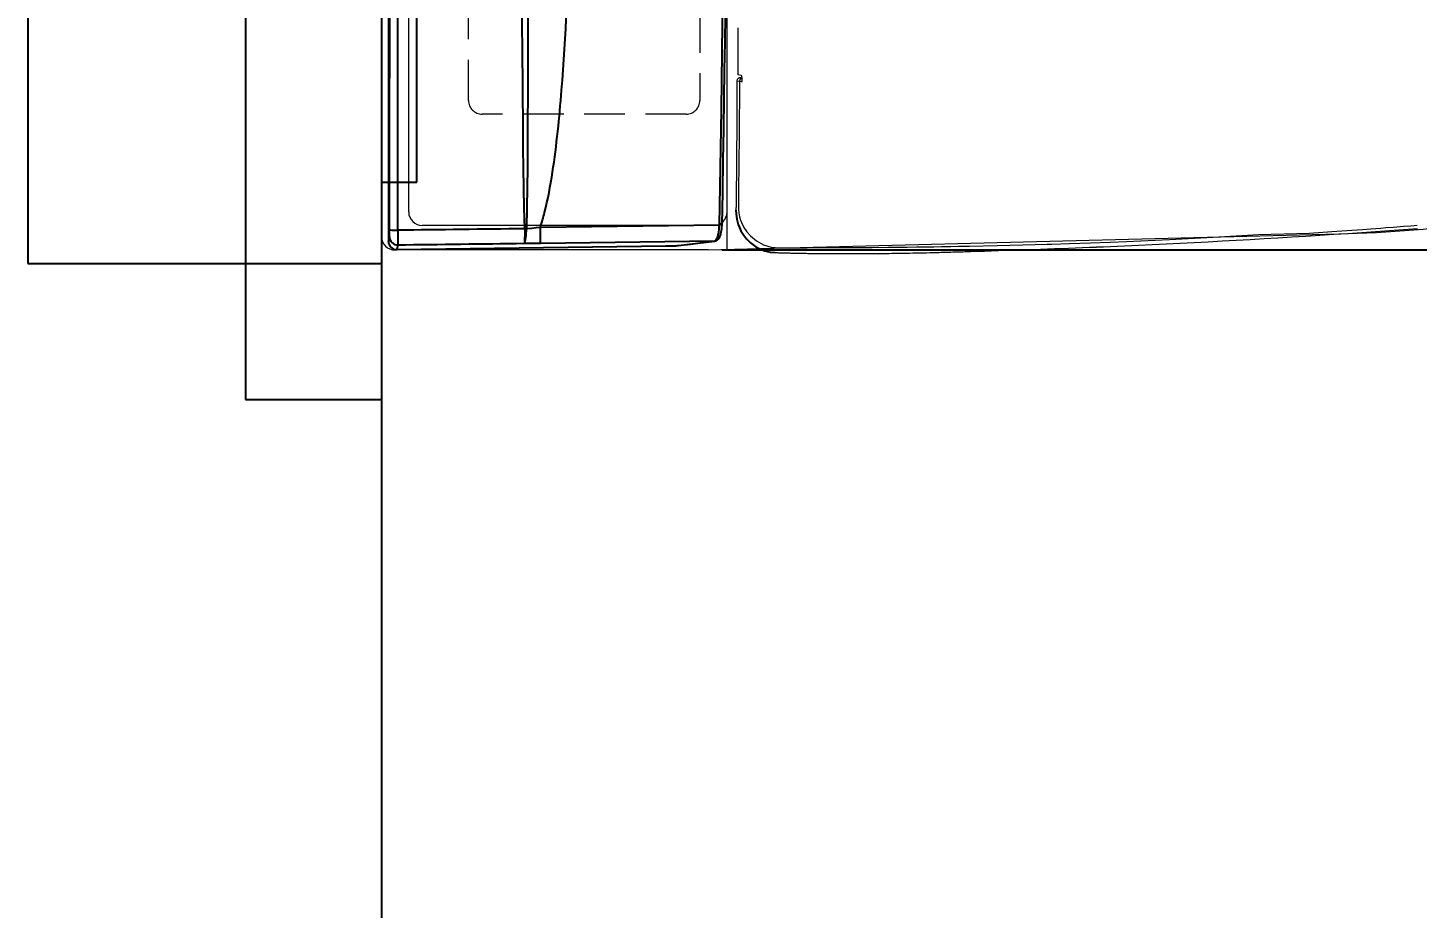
# Model space of a CAD drawing. Extents: x 2734 to 5638, y -143 to 2294.
# Drawn here: x 2872 to 3383, y 1119 to 1443 of the extents above; entities that cross this region are included whole.
import ezdxf

# ---------------------------------------------------------------- set-up
doc = ezdxf.new("R2010")
doc.units = 0
doc.header["$LTSCALE"] = 20
doc.header["$MEASUREMENT"] = 0
doc.linetypes.add('HIDDEN', pattern=[0.375, 0.25, -0.125])
doc.layers.get('0').update_dxf_attribs({"linetype": 'CONTINUOUS'})
doc.layers.get('DEFPOINTS').update_dxf_attribs({"linetype": 'CONTINUOUS'})
for name, color, linetype in [('3', 3, 'CONTINUOUS'), ('6', 6, 'CONTINUOUS'), ('WALLLING', 5, 'CONTINUOUS')]:
    doc.layers.add(name, color=color, linetype=linetype)
doc.styles.get("Standard").update_dxf_attribs({"font": 'NanumGothic.ttf'})
doc.dimstyles.get("Standard").update_dxf_attribs({"dimtxt": 2.5, "dimasz": 2, "dimexe": 2, "dimexo": 1, "dimgap": 1.5, "dimtad": 1, "dimdec": 0, "dimlfac": 10, "dimrnd": 0.5, "dimzin": 0, "dimdsep": 46, "dimtxsty": 'Standard', "dimcen": 0, "dimclrt": 2, "dimadec": 0, "dimazin": 0, "dimtfac": 1, "dimtdec": 0, "dimtmove": 0, "dimatfit": 3, "dimfxl": 0, "dimtolj": 1, "dimtzin": 0, "dimarcsym": 0})

# ---------------------------------------------------------------- blocks, each defined once
blk = doc.blocks.new('*D47')
at = {"layer": '3', "color": 3, "lineweight": -2}
for p, q in [((3127.53, 1751.05), (3710.37, 1751.05)), ((3700.37, 1731.05), (3700.37, 1579.68)), ((3700.37, 1381.05), (3700.37, 1532.42)), ((3127.53, 1361.05), (3710.37, 1361.05))]:
    blk.add_line(p, q, dxfattribs=at)
at = {"layer": '3', "color": 3}
for points in [[(3697.03, 1731.05), (3703.7, 1731.05), (3700.37, 1751.05)], [(3697.03, 1381.05), (3703.7, 1381.05), (3700.37, 1361.05)]]:
    blk.add_solid(points, dxfattribs=at)
at = {"layer": 'DEFPOINTS', "color": 0}
for p in [(3122.53, 1751.05), (3122.53, 1361.05), (3700.37, 1361.05)]:
    blk.add_point(p, dxfattribs=at)
at = {"layer": '3', "color": 2, "insert": (3700.37, 1556.05), "char_height": 25, "attachment_point": 5}
blk.add_mtext('\\A1;390', dxfattribs=at)
blk = doc.blocks.new('A$C4CCE51E1')
at = {"color": 4}
for p, q in [((1823.55, 124.44), (1699.3, 124.44)), ((1699.3, 124.44), (1701, 124.06)), ((2083.01, 124.44), (1958.75, 124.44)), ((2081.31, 124.06), (2083.01, 124.44)), ((1696.3, 121.41), (1697.63, 22.49)), ((1696.3, 121.41), (1697.63, 22.49)), ((1698, 121.02), (1696.3, 121.41)), ((2086.01, 121.41), (2084.31, 121.02)), ((2084.68, 22.49), (2086.01, 121.41)), ((2084.68, 22.49), (2086.01, 121.41)), ((1698.61, 68.54), (1704.6, 68.61)), ((1699.37, 4.65), (1698.61, 68.54)), ((1704.6, 68.61), (1705.39, 2.82)), ((2076.91, 2.82), (2077.7, 68.6)), ((2077.7, 68.6), (2083.7, 68.53)), ((2083.7, 68.53), (2082.93, 4.65)), ((1705.37, 1.82), (1705.39, 2.82)), ((2076.93, 1.82), (2076.91, 2.82))]:
    blk.add_line(p, q, dxfattribs=at)
for points in [[(1701, 124.06), (1701.06, 124.05), (1701.2, 124.05), (1701.42, 124.05), (1701.73, 124.04), (1702.08, 124.04), (1702.5, 124.04), (1702.96, 124.04), (1703.45, 124.03), (1703.7, 124.03)], [(1832.25, 124.39), (1831.94, 124.39), (1831.74, 124.4), (1831.52, 124.4), (1830.98, 124.41), (1830.38, 124.42), (1830.04, 124.42), (1829.68, 124.42), (1828.88, 124.43), (1828.04, 124.43), (1827.6, 124.44), (1827.15, 124.44), (1826.17, 124.44), (1824.89, 124.44), (1823.55, 124.44)], [(1958.75, 124.44), (1957.76, 124.44), (1957.26, 124.44), (1956.78, 124.44), (1955.77, 124.44), (1954.85, 124.44), (1953.98, 124.43), (1953.13, 124.43), (1952.39, 124.42), (1952.04, 124.42), (1951.72, 124.41), (1951.12, 124.41), (1950.69, 124.4), (1950.34, 124.39), (1950.06, 124.39)], [(2078.61, 124.03), (2079.1, 124.04), (2079.58, 124.04), (2080.01, 124.04), (2080.41, 124.04), (2080.73, 124.04), (2081, 124.05), (2081.18, 124.05), (2081.29, 124.06), (2081.31, 124.06)], [(1703.4, 121.03), (1702.9, 121.03), (1701.94, 121.03), (1701.01, 121.02), (1700.19, 121.02), (1699.46, 121.02), (1698.87, 121.02), (1698.41, 121.02), (1698.13, 121.02), (1698, 121.02)], [(2084.31, 121.02), (2084.27, 121.02), (2084.06, 121.02), (2083.69, 121.02), (2083.17, 121.02), (2082.51, 121.02), (2081.74, 121.02), (2080.85, 121.02), (2079.91, 121.03), (2078.91, 121.03)], [(1703.96, 74.34), (1703.15, 74.34), (1702.37, 74.34), (1701.46, 74.36), (1700.64, 74.38), (1699.93, 74.41), (1699.35, 74.45), (1698.92, 74.49), (1698.65, 74.53), (1698.57, 74.57), (1698.56, 74.57), (1698.56, 74.58)], [(1698.56, 74.58), (1698.56, 74.57), (1698.57, 74.54), (1698.65, 74.45), (1698.92, 74.3), (1699.35, 74.16), (1699.93, 74.03), (1700.64, 73.92), (1701.46, 73.83), (1702.37, 73.77), (1703.16, 73.73), (1703.97, 73.71)], [(1698.61, 68.54), (1698.6, 69.53), (1698.59, 70.52), (1698.58, 71.51), (1698.57, 72.5), (1698.56, 73.54), (1698.56, 74.58)], [(1703.96, 74.34), (1703.99, 74.34)], [(1703.97, 73.71), (1704.01, 73.71)], [(1703.99, 74.34), (1711.7, 74.54), (1726.3, 74.78), (1733.6, 74.87), (1740.91, 74.95), (1755.53, 75.1), (1770.58, 75.22), (1778.1, 75.28), (1785.63, 75.33), (1800.69, 75.41), (1815.76, 75.49), (1823.3, 75.52), (1830.83, 75.55), (1845.91, 75.59), (1860.99, 75.62), (1868.53, 75.64), (1876.07, 75.64), (1891.15, 75.65), (1906.34, 75.64), (1921.53, 75.62), (1936.72, 75.59), (1951.91, 75.54), (1967.07, 75.48), (1982.23, 75.41), (1997.38, 75.32), (2012.54, 75.21), (2025.83, 75.1), (2039.12, 74.97), (2052.39, 74.82), (2065.67, 74.63), (2072, 74.5), (2078.32, 74.34)], [(2078.29, 73.71), (2071.96, 73.58), (2065.63, 73.49), (2047.92, 73.33), (2039.07, 73.29), (2030.21, 73.25), (2012.48, 73.2), (1992.28, 73.18), (1982.18, 73.18), (1972.08, 73.17), (1951.86, 73.18), (1931.63, 73.18), (1921.51, 73.19), (1911.4, 73.19), (1891.15, 73.19), (1876.08, 73.19), (1868.55, 73.19), (1861.02, 73.19), (1845.95, 73.18), (1830.88, 73.18), (1823.35, 73.18), (1815.82, 73.17), (1800.75, 73.18), (1785.7, 73.18), (1778.17, 73.19), (1770.64, 73.2), (1755.59, 73.24), (1740.97, 73.29), (1733.66, 73.33), (1726.35, 73.39), (1711.74, 73.55), (1704.01, 73.71)], [(1704.01, 73.71), (1704.06, 73.35), (1704.25, 71.77), (1704.43, 70.19), (1704.6, 68.61), (1704.6, 68.61)], [(2077.7, 68.6), (2077.7, 68.6), (2077.88, 70.22), (2078.06, 71.83), (2078.26, 73.44), (2078.29, 73.71)], [(2078.29, 73.71), (2078.34, 73.71)], [(2078.32, 74.34), (2078.34, 74.34)], [(2078.34, 74.34), (2078.5, 74.34), (2079.15, 74.34), (2080.09, 74.34), (2080.99, 74.36), (2081.78, 74.38), (2082.47, 74.41), (2083.02, 74.45), (2083.43, 74.49), (2083.64, 74.53), (2083.74, 74.57), (2083.75, 74.58)], [(2078.34, 73.71), (2078.5, 73.71), (2079.14, 73.73), (2080.08, 73.77), (2080.99, 73.85), (2081.78, 73.94), (2082.47, 74.05), (2083.02, 74.18), (2083.43, 74.32), (2083.64, 74.44), (2083.74, 74.57), (2083.75, 74.58)], [(2083.75, 74.58), (2083.75, 74.56), (2083.74, 72.57), (2083.72, 70.55), (2083.7, 68.53)], [(1697.63, 22.49), (1697.64, 21.66), (1697.66, 20.84), (1697.68, 20.1), (1697.71, 19.41), (1697.74, 18.83), (1697.77, 18.34), (1697.8, 18.09)], [(2084.48, 17.89), (2084.51, 18.21), (2084.55, 18.75), (2084.57, 19.27), (2084.59, 19.72), (2084.61, 20.16), (2084.63, 20.76), (2084.65, 21.53), (2084.66, 22.48)], [(2084.5, 17.98), (2084.53, 18.33), (2084.56, 18.81), (2084.59, 19.39), (2084.62, 20.08), (2084.64, 20.83), (2084.66, 21.64), (2084.68, 22.49)], [(1697.8, 18.09), (1697.81, 18)], [(1697.81, 18), (1697.81, 17.98)], [(1697.81, 17.98), (1698.34, 13.47), (1698.87, 8.97), (1699.37, 4.65)], [(1697.81, 17.91), (1697.81, 17.9), (1697.81, 17.89), (1697.81, 17.88), (1697.81, 17.87)], [(1697.81, 17.87), (1699.38, 4.55)], [(2082.92, 4.55), (2084.49, 17.87)], [(2082.93, 4.65), (2083.46, 9.15), (2083.99, 13.66), (2084.5, 17.98)], [(1699.37, 4.65), (1699.51, 4.33), (1699.84, 4.02), (1700.15, 3.82), (1700.33, 3.72), (1700.53, 3.63), (1701.02, 3.45), (1701.53, 3.3), (1701.8, 3.23), (1702.09, 3.16), (1702.74, 3.04), (1703.68, 2.92), (1704.7, 2.84), (1705.39, 2.82)], [(1699.4, 4.43), (1699.54, 3.99), (1699.76, 3.64), (1699.98, 3.39), (1700.18, 3.21), (1700.62, 2.9), (1701.25, 2.58), (1701.99, 2.31), (1702.82, 2.1), (1703.31, 2.01), (1703.9, 1.92), (1704.59, 1.85), (1705.37, 1.82)], [(1705.37, 1.82), (1717.44, 1.59), (1729.16, 1.38), (1740.55, 1.19), (1751.59, 1.03), (1762.29, 0.87), (1772.66, 0.74), (1782.68, 0.62), (1791.56, 0.52), (1800.16, 0.44), (1808.48, 0.36), (1816.5, 0.29), (1824.24, 0.24), (1831.7, 0.19), (1838.86, 0.14), (1845.74, 0.11), (1852.34, 0.08), (1858.65, 0.06), (1864.67, 0.04), (1870.4, 0.02), (1876.79, 0.01), (1882.78, 0), (1888.38, 0), (1893.58, 0), (1897.61, 0), (1901.87, 0.01), (1906.39, 0.01), (1911.17, 0.02), (1916.22, 0.03), (1921.52, 0.05), (1927.08, 0.07), (1932.9, 0.09), (1939.28, 0.12), (1945.94, 0.16), (1952.89, 0.2), (1960.12, 0.25), (1967.64, 0.31), (1975.44, 0.37), (1983.53, 0.45), (1991.9, 0.53), (2000.56, 0.63), (2009.51, 0.74), (2018.73, 0.86), (2028.25, 0.99), (2039.82, 1.16), (2051.8, 1.36), (2064.17, 1.58), (2076.93, 1.82)], [(1705.39, 2.82), (1747.76, 2.08), (1790.13, 1.54), (1832.5, 1.18), (1874.88, 1.01), (1908.56, 1.01), (1942.23, 1.14), (1975.9, 1.38), (2009.57, 1.74), (2026.41, 1.96), (2043.24, 2.22), (2076.91, 2.82)], [(2076.91, 2.82), (2077.87, 2.85), (2078.82, 2.94), (2079.69, 3.06), (2080.51, 3.23), (2081.23, 3.43), (2081.85, 3.67), (2082.36, 3.94), (2082.71, 4.23), (2082.86, 4.44), (2082.93, 4.65)], [(2076.93, 1.82), (2077.86, 1.87), (2078.65, 1.95), (2079.3, 2.06), (2079.81, 2.18), (2080.31, 2.31), (2080.74, 2.46), (2081.16, 2.63), (2081.73, 2.93), (2082.12, 3.2), (2082.32, 3.38), (2082.55, 3.64), (2082.76, 3.99), (2082.9, 4.43)]]:
    blk.add_lwpolyline(points, dxfattribs=at)
for centre, major_axis, ratio, start_param, end_param in [((1699.3, 121.44), (2.14, -2.1), 0.998933, 2.34793, 3.930382), ((1701, 121.06), (0.66, 2.93), 0.99922, 0.222888, 1.805339), ((1703.7, 121.03), (0, 3), 0.09928, 0.00877, 1.570883), ((1891.15, 140.43), (-1888.15, 0), 0.008727, 1.471353, 1.67024), ((1891.15, 124.52), (-61, 0), 0.008727, 0.262957, 2.878636), ((2078.61, 121.03), (0, 3), 0.09928, 4.712303, 6.274415), ((2081.31, 121.06), (-0.66, 2.93), 0.99922, 4.477846, 6.060297), ((2083.01, 121.44), (2.14, 2.1), 0.998933, 5.494396, 7.076848), ((1697.3, 121.42), (1, 0.013), 0.03717, 3.103159, 3.141593), ((1885.16, -21482.61), (-1883.76, 157212), 0.00046, 4.849939, 4.850237), ((1891.15, -21482.54), (-1889.76, 157212), 0.000462, 4.849937, 4.850236), ((1891.15, 137.43), (1891.15, 0), 0.008713, 4.612945, 4.811833), ((1891.15, -21482.54), (1889.76, 157212), 0.000462, 1.432949, 1.433249), ((1897.15, -21482.61), (1883.76, 157212), 0.00046, 1.432948, 1.433247), ((2085.01, 121.42), (1, -0.013), 0.03717, 0, 0.038433), ((1704.26, 74.34), (0.01, 3), 0.098981, 1.571046, 1.781374), ((1704.28, 74.34), (-0.1, 3), 0.098915, 1.567489, 1.778082), ((2078.02, 74.34), (-0.1, -3), 0.098914, 1.363537, 1.574115), ((2078.04, 74.34), (0.01, -3), 0.098981, 1.360235, 1.570547), ((1698.63, 22.5), (1, 0.013), 0.03717, 3.103159, 3.141593), ((2083.68, 22.5), (1, -0.013), 0.03717, 0, 0.038433), ((1698.81, 17.99), (0.993, 0.117), 0.938872, 3.029827, 3.141132), ((2083.5, 17.99), (0.993, -0.117), 0.938872, 0.000332, 0.111766), ((1700.37, 4.66), (0.993, 0.117), 0.938877, 3.029822, 3.141131), ((1700.37, 4.66), (0.993, 0.117), 0.938877, 3.141131, 3.271895), ((2081.93, 4.66), (0.993, -0.117), 0.938877, 6.152971, 6.283463), ((2081.93, 4.66), (0.993, -0.117), 0.938877, 0.000278, 0.111771)]:
    blk.add_ellipse(centre, major_axis=major_axis, ratio=ratio, start_param=start_param, end_param=end_param, dxfattribs=at)
blk.add_open_spline([(1704.6, 68.61), (1706.35, 68), (1708.14, 67.5), (1709.91, 67.04), (1714.8, 65.79), (1719.77, 64.91), (1724.77, 64.14), (1734.76, 62.61), (1744.85, 61.6), (1754.91, 60.79), (1775.03, 59.16), (1795.21, 58.32), (1815.4, 57.75), (1840.64, 57.03), (1865.91, 56.77), (1891.15, 56.77), (1924.81, 56.77), (1958.46, 57.16), (1992.1, 58.65), (2015.64, 59.69), (2039.26, 60.85), (2062.48, 64.96), (2067.63, 65.86), (2072.79, 66.84), (2077.7, 68.6)], degree=3, knots=[-97.471758, -97.471758, -97.471758, -97.471758, -96.921201, -96.921201, -96.921201, -95.406882, -95.406882, -95.406882, -92.378244, -92.378244, -92.378244, -86.320967, -86.320967, -86.320967, -78.749371, -78.749371, -78.749371, -68.653298, -68.653298, -68.653298, -61.587403, -61.587403, -61.587403, -60.021928, -60.021928, -60.021928, -60.021928], dxfattribs=at)

msp = doc.modelspace()

# ---------------------------------------------------------------- linework, layer by layer
at = {"color": 2, "ltscale": 10}
msp.add_line((3002.45539, 1556.04932), (3002.45539, 1360.08235), dxfattribs=at)
at = {"color": 2, "linetype": 'Continuous', "lineweight": 0}
for p, q in [((3133.37148, 1442.79609), (3133.37148, 1425.46305)), ((3133.37148, 1442.79609), (3133.37148, 1425.46305)), ((3134.65461, 1425.21771), (3133.42476, 1425.46308)), ((3134.65461, 1425.21771), (3133.42476, 1425.46308)), ((3133.09605, 1423.33003), (3134.0376, 1423.14218)), ((3133.09605, 1423.33003), (3134.0376, 1423.14218)), ((3134.09225, 1424.32988), (3134.98225, 1424.15231)), ((3134.09225, 1424.32988), (3134.98225, 1424.15231)), ((3218.63389, 1360.50337), (3218.63414, 1360.49509)), ((3218.63389, 1360.50337), (3218.63414, 1360.49509)), ((3218.63414, 1360.49509), (3218.63398, 1360.50044)), ((3218.63414, 1360.49509), (3218.63398, 1360.50044))]:
    msp.add_line(p, q, dxfattribs=at)
for points in [[(3134.65461, 1425.21771), (3134.7966, 1425.18156), (3134.83327, 1425.13658)], [(3134.65461, 1425.21771), (3134.7966, 1425.18156), (3134.85108, 1425.11473)], [(3134.0376, 1423.14218), (3134.65562, 1423.08374), (3134.991, 1423.06663)], [(3134.0376, 1423.14218), (3134.65562, 1423.08374), (3135.04998, 1423.06362)], [(3134.9568, 1424.32867), (3134.09381, 1424.33003)], [(3134.9568, 1424.32867), (3134.09381, 1424.33003)], [(3132.74286, 1375.83714), (3132.8037, 1374.20742), (3133.0593, 1372.43812), (3133.60987, 1370.40453), (3134.02871, 1369.31335), (3134.58144, 1368.15013), (3135.29024, 1366.93691), (3135.8332, 1366.14996), (3136.6182, 1365.16965), (3137.50065, 1364.23719), (3138.10659, 1363.67973), (3140.05146, 1362.24492), (3141.77013, 1361.33335), (3143.39306, 1360.72167), (3145.31774, 1360.27065), (3147.14132, 1360.09706)], [(3133.61513, 1376.89329), (3133.64923, 1375.93825), (3133.78586, 1374.68737), (3134.08329, 1373.2183), (3134.44632, 1372.00574), (3134.77935, 1371.13028), (3135.69026, 1369.2998), (3136.77509, 1367.69116), (3138.0477, 1366.24404), (3140.32328, 1364.37558), (3142.91222, 1362.99208), (3145.71337, 1362.14544), (3148.60884, 1361.8656)], [(3133.61513, 1376.89329), (3133.64923, 1375.93825), (3133.78586, 1374.68737), (3134.08329, 1373.2183), (3134.44632, 1372.00574), (3134.77935, 1371.13028), (3135.69026, 1369.2998), (3136.77509, 1367.69116), (3138.0477, 1366.24404), (3140.32328, 1364.37558), (3142.91222, 1362.99208), (3145.71337, 1362.14544), (3148.60884, 1361.8656)], [(3248.82301, 1363.22928), (3255.32566, 1363.43814), (3263.05956, 1363.7087), (3270.29418, 1363.98392), (3276.31737, 1364.2295), (3292.05419, 1364.94133), (3308.16993, 1365.77408), (3316.61108, 1366.25157), (3324.83205, 1366.74403), (3343.55616, 1367.29662), (3351.76866, 1367.84479), (3359.14313, 1368.35887), (3362.9835, 1368.63415), (3366.0799, 1368.85963), (3369.73729, 1369.1298), (3371.63859, 1369.27182), (3374.3082, 1369.47303), (3378.159, 1369.76713), (3380.80425, 1369.97185), (3383.13094, 1370.15377)], [(3248.82301, 1363.22928), (3255.32566, 1363.43814), (3263.05956, 1363.7087), (3270.29418, 1363.98392), (3276.31737, 1364.2295), (3292.05419, 1364.94133), (3308.16993, 1365.77408), (3316.61108, 1366.25157), (3324.83205, 1366.74403), (3343.55616, 1367.29662), (3351.76866, 1367.84479), (3359.14313, 1368.35887), (3362.9835, 1368.63415), (3366.0799, 1368.85963), (3369.73729, 1369.1298), (3371.63859, 1369.27182), (3374.3082, 1369.47303), (3378.159, 1369.76713), (3380.80425, 1369.97185), (3383.13094, 1370.15377)], [(3148.60884, 1361.8656), (3153.60877, 1361.88626), (3158.88037, 1361.90294), (3164.75243, 1361.91913), (3170.71293, 1361.93712), (3176.64944, 1361.96048), (3182.76134, 1361.99536), (3188.59705, 1362.0418), (3192.27344, 1362.07797), (3195.67257, 1362.11611), (3199.27256, 1362.16114), (3202.93711, 1362.21163), (3205.47617, 1362.24932), (3208.34374, 1362.29438), (3211.74576, 1362.35117), (3214.41351, 1362.39816), (3216.6879, 1362.43987), (3218.56896, 1362.47548)], [(3148.60884, 1361.8656), (3153.60877, 1361.88626), (3158.88037, 1361.90294), (3164.75243, 1361.91913), (3170.71293, 1361.93712), (3176.64944, 1361.96048), (3182.76134, 1361.99536), (3188.59705, 1362.0418), (3192.27344, 1362.07797), (3195.67257, 1362.11611), (3199.27256, 1362.16114), (3202.93711, 1362.21163), (3205.47617, 1362.24932), (3208.34374, 1362.29438), (3211.74576, 1362.35117), (3214.41351, 1362.39816), (3216.6879, 1362.43987), (3218.56896, 1362.47548)], [(3218.56896, 1362.47548), (3228.79279, 1362.69092), (3238.17612, 1362.92353), (3247.12225, 1363.17743), (3248.82301, 1363.22928)], [(3218.56896, 1362.47548), (3228.79279, 1362.69092), (3238.17612, 1362.92353), (3247.12225, 1363.17743), (3248.82301, 1363.22928)], [(3218.63389, 1360.50341), (3219.01384, 1360.51528)], [(3218.63389, 1360.50341), (3219.01384, 1360.51528)], [(3218.63398, 1360.50044), (3219.01424, 1360.51228)], [(3218.63398, 1360.50044), (3219.01424, 1360.51228)], [(3219.01384, 1360.51522), (3219.01393, 1360.51227), (3219.01393, 1360.51227)], [(3219.01384, 1360.51522), (3219.01393, 1360.51227), (3219.01393, 1360.51227)]]:
    msp.add_lwpolyline(points, dxfattribs=at)
at = {"color": 2}
msp.add_lwpolyline([(3132.74286, 1375.83714), (3132.8037, 1374.20742), (3133.0593, 1372.43812), (3133.60987, 1370.40453), (3134.02871, 1369.31335), (3134.58144, 1368.15013), (3135.29024, 1366.93691), (3135.8332, 1366.14996), (3136.6182, 1365.16965), (3137.50065, 1364.23719), (3138.10659, 1363.67973), (3140.05146, 1362.24492), (3141.77013, 1361.33335), (3143.39306, 1360.72167), (3145.31774, 1360.27065), (3147.14132, 1360.09706)], dxfattribs=at)
at = {"color": 2, "linetype": 'Continuous', "lineweight": 0}
for centre, radius, start, end in [((3134.09225, 1423.33003), 1, 89.9107685, 179.8809588), ((3134.09225, 1423.33003), 1, 89.9107685, 179.8809588), ((3110.55649, 5062.67154), 3703.7476, 271.67804625, 274.22189255), ((3110.55649, 5062.67154), 3703.7476, 271.67804625, 274.22189255), ((3110.55651, 5062.67104), 3703.75258, 271.67804384, 274.22189326), ((3110.55651, 5062.67104), 3703.75258, 271.67804384, 274.22189326)]:
    msp.add_arc(centre, radius, start, end, dxfattribs=at)
for centre, major_axis, ratio, start_param, end_param in [((3134.09225, 1423.33003), (1, -0.00208), 0.023751973, 3.141588141, 3.228879325), ((3134.09225, 1423.33003), (1, -0.00208), 0.023751973, 3.141588141, 3.228879325), ((3134.09225, 1423.33003), (0.19566, 0.98067), 0.996044125, 0.197688509, 1.766963758), ((3134.09225, 1423.33003), (0.19566, 0.98067), 0.996044125, 0.197688509, 1.766963758), ((3135.03379, 1423.14218), (-0.19566, -0.98067), 0.996044126, 3.390036536, 4.908556485), ((3135.03379, 1423.14218), (-0.19566, -0.98067), 0.996044126, 3.390036536, 4.908556485), ((3135.87426, 1379.35692), (-1, 0.00247), 0.028211394, 6.121609378, 6.370486594), ((3135.87426, 1379.35692), (-1, 0.00247), 0.028211394, 6.121609378, 6.370486594)]:
    msp.add_ellipse(centre, major_axis=major_axis, ratio=ratio, start_param=start_param, end_param=end_param, dxfattribs=at)
for points in [[(3133.42476, 1425.46308), (3133.38924, 1425.47017), (3133.37148, 1425.47726), (3133.37148, 1425.48438)], [(3133.42476, 1425.46308), (3133.38924, 1425.47017), (3133.37148, 1425.47726), (3133.37148, 1425.48438)], [(3134.0376, 1423.14218), (3134.02703, 1420.98021), (3134.00457, 1416.79656), (3133.96739, 1411.00625), (3133.92529, 1405.50827), (3133.87547, 1399.87767), (3133.80998, 1394.29709), (3133.74906, 1389.60205), (3133.694, 1385.19466), (3133.6477, 1380.9821), (3133.62442, 1378.24181), (3133.61513, 1376.89329)], [(3134.0376, 1423.14218), (3134.02703, 1420.98021), (3134.00457, 1416.79656), (3133.96739, 1411.00625), (3133.92529, 1405.50827), (3133.87547, 1399.87767), (3133.80998, 1394.29709), (3133.74906, 1389.60205), (3133.694, 1385.19466), (3133.6477, 1380.9821), (3133.62442, 1378.24181), (3133.61513, 1376.89329)], [(3134.95363, 1424.32853), (3134.66624, 1424.32898), (3134.37911, 1424.32943), (3134.09225, 1424.32988)], [(3134.95363, 1424.32853), (3134.66624, 1424.32898), (3134.37911, 1424.32943), (3134.09225, 1424.32988)], [(3133.07899, 1417.20121), (3133.07882, 1417.15285), (3133.07865, 1417.10432), (3133.07848, 1417.05562)], [(3133.07899, 1417.20121), (3133.07882, 1417.15285), (3133.07865, 1417.10432), (3133.07848, 1417.05562)], [(3147.14132, 1360.09706), (3147.3343, 1360.09099), (3147.72738, 1360.07868), (3148.34719, 1360.05966), (3148.9734, 1360.04105), (3149.6093, 1360.02279), (3150.24097, 1360.00524), (3150.8668, 1359.98837), (3151.49873, 1359.97188), (3152.16245, 1359.95514), (3152.8847, 1359.93762), (3153.69404, 1359.91882), (3154.60435, 1359.89874), (3155.60795, 1359.87788), (3156.69948, 1359.85666), (3157.88703, 1359.83527), (3159.1836, 1359.81392), (3160.59803, 1359.79297), (3162.13742, 1359.77289), (3163.80929, 1359.75419), (3165.62713, 1359.73743), (3167.61182, 1359.72328), (3169.78214, 1359.71262), (3172.15428, 1359.70655), (3174.75312, 1359.70634), (3177.61126, 1359.71355), (3180.75733, 1359.73012), (3184.20516, 1359.75818), (3187.96256, 1359.79996), (3192.05284, 1359.85797), (3196.51047, 1359.9351), (3201.3651, 1360.0344), (3206.64123, 1360.15887), (3212.3605, 1360.3114), (3216.49111, 1360.43384), (3218.63398, 1360.50044)], [(3147.14132, 1360.09706), (3147.3343, 1360.09099), (3147.72738, 1360.07868), (3148.34719, 1360.05966), (3148.9734, 1360.04105), (3149.6093, 1360.02279), (3150.24097, 1360.00524), (3150.8668, 1359.98837), (3151.49873, 1359.97188), (3152.16245, 1359.95514), (3152.8847, 1359.93762), (3153.69404, 1359.91882), (3154.60435, 1359.89874), (3155.60795, 1359.87788), (3156.69948, 1359.85666), (3157.88703, 1359.83527), (3159.1836, 1359.81392), (3160.59803, 1359.79297), (3162.13742, 1359.77289), (3163.80929, 1359.75419), (3165.62713, 1359.73743), (3167.61182, 1359.72328), (3169.78214, 1359.71262), (3172.15428, 1359.70655), (3174.75312, 1359.70634), (3177.61126, 1359.71355), (3180.75733, 1359.73012), (3184.20516, 1359.75818), (3187.96256, 1359.79996), (3192.05284, 1359.85797), (3196.51047, 1359.9351), (3201.3651, 1360.0344), (3206.64123, 1360.15887), (3212.3605, 1360.3114), (3216.49111, 1360.43384), (3218.63398, 1360.50044)]]:
    msp.add_open_spline(points, degree=3, dxfattribs=at)
for points, knots in [([(3135.04998, 1423.06362), (3135.04978, 1423.06832), (3135.04236, 1423.23928), (3135.02577, 1423.56455), (3134.99599, 1424.00269), (3134.96156, 1424.38989), (3134.92311, 1424.71915), (3134.88579, 1424.95655), (3134.86121, 1425.07298), (3134.85108, 1425.11473)], [0.2836955828, 0.2836955828, 0.2836955828, 0.2836955828, 0.2857142857, 0.3571428571, 0.4285714286, 0.5, 0.5714285714, 0.6428571429, 0.6917504131, 0.6917504131, 0.6917504131, 0.6917504131]), ([(3135.04998, 1423.06362), (3135.04978, 1423.06832), (3135.04236, 1423.23928), (3135.02577, 1423.56455), (3134.99599, 1424.00269), (3134.96156, 1424.38989), (3134.92311, 1424.71915), (3134.88579, 1424.95655), (3134.86121, 1425.07298), (3134.85108, 1425.11473)], [0.2836955828, 0.2836955828, 0.2836955828, 0.2836955828, 0.2857142857, 0.3571428571, 0.4285714286, 0.5, 0.5714285714, 0.6428571429, 0.6917504131, 0.6917504131, 0.6917504131, 0.6917504131]), ([(3133.09605, 1423.33003), (3133.0947, 1422.67931), (3133.09151, 1421.2929), (3133.08564, 1419.19701), (3133.08078, 1417.71305), (3133.07848, 1417.05562)], [0, 0, 0, 0, 0.03448275862, 0.06896551724, 0.09407149399, 0.09407149399, 0.09407149399, 0.09407149399]), ([(3133.09605, 1423.33003), (3133.0947, 1422.67931), (3133.09151, 1421.2929), (3133.08564, 1419.19701), (3133.08078, 1417.71305), (3133.07848, 1417.05562)], [0, 0, 0, 0, 0.03448275862, 0.06896551724, 0.09407149399, 0.09407149399, 0.09407149399, 0.09407149399]), ([(3133.07848, 1417.05562), (3133.07762, 1416.81007), (3133.07343, 1415.64053), (3133.06445, 1413.36679), (3133.04951, 1410.13012), (3133.03315, 1407.00824), (3133.0167, 1404.16033), (3133.00044, 1401.55271), (3132.98442, 1399.15437), (3132.96869, 1396.94239), (3132.95319, 1394.89224), (3132.93791, 1392.98856), (3132.92291, 1391.22805), (3132.90831, 1389.61075), (3132.89418, 1388.12937), (3132.88053, 1386.77075), (3132.8674, 1385.52416), (3132.8549, 1384.38848), (3132.84322, 1383.36665), (3132.8324, 1382.45193), (3132.82233, 1381.62539), (3132.81275, 1380.86156), (3132.80337, 1380.13356), (3132.79386, 1379.41488), (3132.78404, 1378.69145), (3132.77368, 1377.94646), (3132.76278, 1377.18208), (3132.75215, 1376.45507), (3132.74586, 1376.03461), (3132.74286, 1375.83714)], [0.094071494, 0.094071494, 0.094071494, 0.094071494, 0.1034482759, 0.1379310345, 0.1724137931, 0.2068965517, 0.2413793103, 0.275862069, 0.3103448276, 0.3448275862, 0.3793103448, 0.4137931034, 0.4482758621, 0.4827586207, 0.5172413793, 0.5517241379, 0.5862068966, 0.6206896552, 0.6551724138, 0.6896551724, 0.724137931, 0.7586206897, 0.7931034483, 0.8275862069, 0.8620689655, 0.8965517241, 0.9310344828, 0.9655172414, 1, 1, 1, 1]), ([(3133.07848, 1417.05562), (3133.07762, 1416.81007), (3133.07343, 1415.64053), (3133.06445, 1413.36679), (3133.04951, 1410.13012), (3133.03315, 1407.00824), (3133.0167, 1404.16033), (3133.00044, 1401.55271), (3132.98442, 1399.15437), (3132.96869, 1396.94239), (3132.95319, 1394.89224), (3132.93791, 1392.98856), (3132.92291, 1391.22805), (3132.90831, 1389.61075), (3132.89418, 1388.12937), (3132.88053, 1386.77075), (3132.8674, 1385.52416), (3132.8549, 1384.38848), (3132.84322, 1383.36665), (3132.8324, 1382.45193), (3132.82233, 1381.62539), (3132.81275, 1380.86156), (3132.80337, 1380.13356), (3132.79386, 1379.41488), (3132.78404, 1378.69145), (3132.77368, 1377.94646), (3132.76278, 1377.18208), (3132.75215, 1376.45507), (3132.74586, 1376.03461), (3132.74286, 1375.83714)], [0.094071494, 0.094071494, 0.094071494, 0.094071494, 0.1034482759, 0.1379310345, 0.1724137931, 0.2068965517, 0.2413793103, 0.275862069, 0.3103448276, 0.3448275862, 0.3793103448, 0.4137931034, 0.4482758621, 0.4827586207, 0.5172413793, 0.5517241379, 0.5862068966, 0.6206896552, 0.6551724138, 0.6896551724, 0.724137931, 0.7586206897, 0.7931034483, 0.8275862069, 0.8620689655, 0.8965517241, 0.9310344828, 0.9655172414, 1, 1, 1, 1])]:
    msp.add_open_spline(points, degree=3, knots=knots, dxfattribs=at)
at = {"layer": '3'}
for p, q in [((2952.45539, 1806.04932), (2952.45539, 1306.04932)), ((2872.45539, 1756.04932), (2872.45539, 1356.04932)), ((3015.45539, 1386.04932), (3015.45539, 1726.04932)), ((3002.45539, 1386.04932), (3015.45539, 1386.04932)), ((2872.45539, 1356.04932), (3002.45539, 1356.04932)), ((2952.45539, 1306.04932), (3002.45539, 1306.04932))]:
    msp.add_line(p, q, dxfattribs=at)
at = {"layer": '3', "color": 7, "linetype": 'Continuous', "lineweight": 0}
for p, q in [((3129.45539, 1361.23433), (3129.45539, 1750.86431)), ((3012.45539, 1375.04932), (3012.45539, 1737.04932)), ((3002.45539, 1366.04932), (3002.45539, 1556.04932)), ((3124.45539, 1370.04932), (3017.45539, 1370.04932)), ((3122.53204, 1361.04932), (3354.31623, 1366.97595)), ((3122.53204, 1361.04932), (3007.45539, 1361.04932))]:
    msp.add_line(p, q, dxfattribs=at)
at = {"layer": '3', "color": 7, "linetype": 'HIDDEN', "lineweight": 0, "ltscale": 3}
for p, q in [((3034.45539, 1416.04932), (3034.45539, 1516.04932)), ((3119.45539, 1516.04932), (3119.45539, 1416.04932)), ((3114.45539, 1411.04932), (3039.45539, 1411.04932))]:
    msp.add_line(p, q, dxfattribs=at)
for centre, start, end in [((3039.45539, 1416.04932), 180, 270), ((3114.45539, 1416.04932), 270, 0)]:
    msp.add_arc(centre, 5, start, end, dxfattribs=at)
at = {"layer": '3', "color": 7, "linetype": 'Continuous', "lineweight": 0}
for centre, radius, start, end in [((3340.98977, 1865.67432), 498.8764, 271.5307217, 284.213446), ((3017.45539, 1375.04932), 5, 180, 270), ((3124.45539, 1375.04932), 5, 270, 0), ((3007.45539, 1366.04932), 5, 180, 270)]:
    msp.add_arc(centre, radius, start, end, dxfattribs=at)
at = {"layer": '6'}
msp.add_lwpolyline([(4002.45539, 2038.54932), (3002.45539, 2038.54932), (3002.45539, -85.45068), (4884.80929, -85.45068), (4884.80929, 939.54932)], dxfattribs=at)
at = {"layer": 'WALLLING', "color": 5, "linetype": 'Continuous'}
msp.add_line((3002.45539, 1411.04932), (3002.45539, 1352.66664), dxfattribs=at)

# ---------------------------------------------------------------- block references
at = {"layer": '3', "linetype": 'Continuous', "lineweight": 0, "rotation": 90}
msp.add_blockref('A$C4CCE51E1', (3129.45544, -335.10884), dxfattribs=at)

# ---------------------------------------------------------------- dimensions: what is measured, and where the dimension line sits
at = {"layer": '3'}
dim = msp.add_linear_dim(base=(3700.36677, 1361.04932), p1=(3122.53204, 1751.04932), p2=(3122.53204, 1361.04932), angle=90, dimstyle='Standard', override={"dimtxt": 25, "dimasz": 20, "dimexe": 10, "dimexo": 5, "dimgap": 10, "dimtih": 1, "dimtoh": 1, "dimdec": 4, "dimlfac": 1, "dimzin": 8, "dimclrd": 3, "dimclre": 3, "dimtdec": 4, "dimarcsym": 1}, dxfattribs=at)
dim.commit()
dim.dimension.update_dxf_attribs({"geometry": '*D47', "text_midpoint": (3700.36677, 1556.04932)})

doc.saveas('drawing.dxf')
